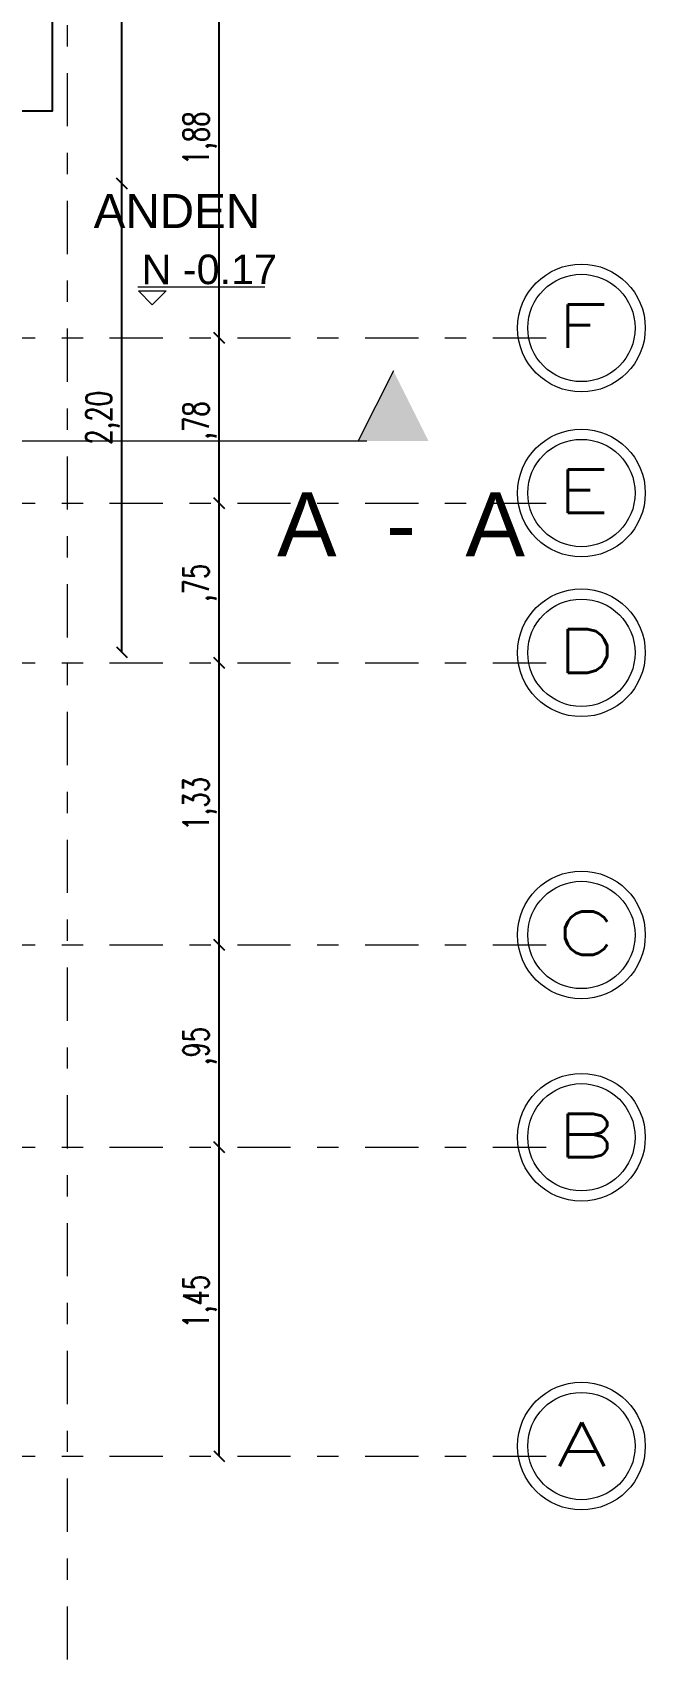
# Model space of a CAD drawing. Header units: metres. Extents: x -50 to 76, y -61 to 14.
# Drawn here: x -26.38 to -23.5, y -9.07 to -1.39 of the extents above; entities that cross this region are included whole.
import ezdxf

# ---------------------------------------------------------------- set-up
doc = ezdxf.new("R2010")
doc.units = ezdxf.units.M
doc.header["$MEASUREMENT"] = 0
for name, pattern in [('CENTER', [2, 1.25, -0.25, 0.25, -0.25]), ('CENTERX2', [4, 2.5, -0.5, 0.5, -0.5]), ('DASHDOT2', [0.5, 0.25, -0.125, 0, -0.125])]:
    doc.linetypes.add(name, pattern=pattern)
doc.layers.add('1 BAN', color=57, linetype='Continuous')
for name, color, linetype, lineweight in [('1 CORTES', 113, 'Continuous', 18), ('1 NIVELES', 145, 'Continuous', 18), ('1 TEXTOS', 4, 'Continuous', 20), ('_TXT1', 7, 'Continuous', 0), ('achurados', 251, 'Continuous', 0), ('COTAS', 251, 'Continuous', 35), ('EJES', 251, 'CENTERX2', 0), ('F-PLANO 3', 81, 'Continuous', 20), ('TEXTOS', 4, 'Continuous', 25)]:
    doc.layers.add(name, color=color, linetype=linetype, lineweight=lineweight)
doc.styles.add('Estilo_Generado_1', font='arial.ttf')
doc.styles.add('LEROY', font='arial.ttf')
doc.styles.add('ROMANS', font='romans', dxfattribs={"width": 0.7})
doc.dimstyles.new('Copy of ISO-25', dxfattribs={"dimtxt": 0.12, "dimasz": 0.05, "dimexe": 1.25, "dimexo": 0.625, "dimgap": 0.018, "dimtad": 1, "dimzin": 4, "dimtxsty": 'ROMANS', "dimblk": 'OBLIQUE', "dimcen": 2.5, "dimse1": 1, "dimse2": 1, "dimclrd": 251, "dimclrt": 14, "dimadec": 0, "dimazin": 0, "dimtfac": 1, "dimtix": 1, "dimtmove": 0, "dimatfit": 3, "dimldrblk": 'OBLIQUE', "dimfxl": 1, "dimtfill": 1, "dimarcsym": 0})

# ---------------------------------------------------------------- blocks, each defined once
blk = doc.blocks.new('_Oblique')
at = {"color": 0, "linetype": 'ByBlock', "lineweight": -2}
blk.add_line((-0.5, -0.5), (0.5, 0.5), dxfattribs=at)
blk = doc.blocks.new('*D323')
at = {"layer": 'COTAS', "color": 251, "lineweight": -2, "transparency": 16777216}
blk.add_line((-25.5023, -8.075), (-25.5023, -6.625), dxfattribs=at)
at = {"layer": 'Defpoints', "color": 0, "transparency": 16777216}
for p in [(-26.2139, -6.625), (-25.5023, -6.625), (-26.2139, -8.075)]:
    blk.add_point(p, dxfattribs=at)
at = {"layer": 'COTAS', "color": 251, "lineweight": -2, "transparency": 16777216, "xscale": 0.05, "yscale": 0.05, "zscale": 0.05}
for p, rotation in [((-25.5023, -6.625), 90), ((-25.5023, -8.075), 270)]:
    blk.add_blockref('_Oblique', p, dxfattribs=dict(at, rotation=rotation))
at = {"layer": 'COTAS', "color": 14, "transparency": 16777216, "insert": (-25.5917, -7.35), "char_height": 0.12, "attachment_point": 5, "rotation": 90, "style": 'ROMANS', "bg_fill": 3, "box_fill_scale": 1.25, "bg_fill_color": 256, "bg_fill_true_color": 13158600, "bg_fill_transparency": 0}
blk.add_mtext('1,45', dxfattribs=at)
blk = doc.blocks.new('*D324')
at = {"layer": 'COTAS', "color": 251, "lineweight": -2, "transparency": 16777216}
blk.add_line((-25.5023, -6.625), (-25.5023, -5.675), dxfattribs=at)
at = {"layer": 'Defpoints', "color": 0, "transparency": 16777216}
for p in [(-25.5023, -5.675), (-25.5023, -5.675), (-26.2139, -6.625)]:
    blk.add_point(p, dxfattribs=at)
at = {"layer": 'COTAS', "color": 251, "lineweight": -2, "transparency": 16777216, "xscale": 0.05, "yscale": 0.05, "zscale": 0.05}
for p, rotation in [((-25.5023, -5.675), 90), ((-25.5023, -6.625), 270)]:
    blk.add_blockref('_Oblique', p, dxfattribs=dict(at, rotation=rotation))
at = {"layer": 'COTAS', "color": 14, "transparency": 16777216, "insert": (-25.5917, -6.15), "char_height": 0.12, "attachment_point": 5, "rotation": 90, "style": 'ROMANS', "bg_fill": 3, "box_fill_scale": 1.25, "bg_fill_color": 256, "bg_fill_true_color": 13158600, "bg_fill_transparency": 0}
blk.add_mtext(',95', dxfattribs=at)
blk = doc.blocks.new('*D325')
at = {"layer": 'COTAS', "color": 251, "lineweight": -2, "transparency": 16777216}
blk.add_line((-25.5023, -5.675), (-25.5023, -4.35), dxfattribs=at)
at = {"layer": 'Defpoints', "color": 0, "transparency": 16777216}
for p in [(-25.5023, -4.35), (-25.5023, -4.35), (-25.5023, -5.675)]:
    blk.add_point(p, dxfattribs=at)
at = {"layer": 'COTAS', "color": 251, "lineweight": -2, "transparency": 16777216, "xscale": 0.05, "yscale": 0.05, "zscale": 0.05}
for p, rotation in [((-25.5023, -4.35), 90), ((-25.5023, -5.675), 270)]:
    blk.add_blockref('_Oblique', p, dxfattribs=dict(at, rotation=rotation))
at = {"layer": 'COTAS', "color": 14, "transparency": 16777216, "insert": (-25.5917, -5.0125), "char_height": 0.12, "attachment_point": 5, "rotation": 90, "style": 'ROMANS', "bg_fill": 3, "box_fill_scale": 1.25, "bg_fill_color": 256, "bg_fill_true_color": 13158600, "bg_fill_transparency": 0}
blk.add_mtext('1,33', dxfattribs=at)
blk = doc.blocks.new('*D326')
at = {"layer": 'COTAS', "color": 251, "lineweight": -2, "transparency": 16777216}
blk.add_line((-25.5023, -4.35), (-25.5023, -3.6), dxfattribs=at)
at = {"layer": 'Defpoints', "color": 0, "transparency": 16777216}
for p in [(-25.5023, -3.6), (-25.5023, -3.6), (-25.5023, -4.35)]:
    blk.add_point(p, dxfattribs=at)
at = {"layer": 'COTAS', "color": 251, "lineweight": -2, "transparency": 16777216, "xscale": 0.05, "yscale": 0.05, "zscale": 0.05}
for p, rotation in [((-25.5023, -3.6), 90), ((-25.5023, -4.35), 270)]:
    blk.add_blockref('_Oblique', p, dxfattribs=dict(at, rotation=rotation))
at = {"layer": 'COTAS', "color": 14, "transparency": 16777216, "insert": (-25.5917, -3.975), "char_height": 0.12, "attachment_point": 5, "rotation": 90, "style": 'ROMANS', "bg_fill": 3, "box_fill_scale": 1.25, "bg_fill_color": 256, "bg_fill_true_color": 13158600, "bg_fill_transparency": 0}
blk.add_mtext(',75', dxfattribs=at)
blk = doc.blocks.new('*D327')
at = {"layer": 'COTAS', "color": 251, "lineweight": -2, "transparency": 16777216}
blk.add_line((-25.5023, -3.6), (-25.5023, -2.825), dxfattribs=at)
at = {"layer": 'Defpoints', "color": 0, "transparency": 16777216}
for p in [(-25.5023, -2.825), (-25.5023, -2.825), (-25.5023, -3.6)]:
    blk.add_point(p, dxfattribs=at)
at = {"layer": 'COTAS', "color": 251, "lineweight": -2, "transparency": 16777216, "xscale": 0.05, "yscale": 0.05, "zscale": 0.05}
for p, rotation in [((-25.5023, -2.825), 90), ((-25.5023, -3.6), 270)]:
    blk.add_blockref('_Oblique', p, dxfattribs=dict(at, rotation=rotation))
at = {"layer": 'COTAS', "color": 14, "transparency": 16777216, "insert": (-25.5917, -3.2125), "char_height": 0.12, "attachment_point": 5, "rotation": 90, "style": 'ROMANS', "bg_fill": 3, "box_fill_scale": 1.25, "bg_fill_color": 256, "bg_fill_true_color": 13158600, "bg_fill_transparency": 0}
blk.add_mtext(',78', dxfattribs=at)
blk = doc.blocks.new('*D328')
at = {"layer": 'COTAS', "color": 251, "lineweight": -2, "transparency": 16777216}
blk.add_line((-25.5023, -2.825), (-25.5023, -0.95), dxfattribs=at)
at = {"layer": 'Defpoints', "color": 0, "transparency": 16777216}
for p in [(-25.5023, -0.95), (-25.5023, -0.95), (-25.5023, -2.825)]:
    blk.add_point(p, dxfattribs=at)
at = {"layer": 'COTAS', "color": 251, "lineweight": -2, "transparency": 16777216, "xscale": 0.05, "yscale": 0.05, "zscale": 0.05}
for p, rotation in [((-25.5023, -0.95), 90), ((-25.5023, -2.825), 270)]:
    blk.add_blockref('_Oblique', p, dxfattribs=dict(at, rotation=rotation))
at = {"layer": 'COTAS', "color": 14, "transparency": 16777216, "insert": (-25.5917, -1.8875), "char_height": 0.12, "attachment_point": 5, "rotation": 90, "style": 'ROMANS', "bg_fill": 3, "box_fill_scale": 1.25, "bg_fill_color": 256, "bg_fill_true_color": 13158600, "bg_fill_transparency": 0}
blk.add_mtext('1,88', dxfattribs=at)
blk = doc.blocks.new('*D302')
at = {"layer": 'COTAS', "color": 251, "lineweight": -2, "transparency": 16777216}
blk.add_line((-25.9591, -4.3), (-25.9591, -2.1), dxfattribs=at)
at = {"layer": 'Defpoints', "color": 0, "transparency": 16777216}
for p in [(-28.1064, -2.1), (-25.9591, -2.1), (-28.1064, -4.3)]:
    blk.add_point(p, dxfattribs=at)
at = {"layer": 'COTAS', "color": 251, "lineweight": -2, "transparency": 16777216, "xscale": 0.05, "yscale": 0.05, "zscale": 0.05}
for p, rotation in [((-25.9591, -2.1), 90), ((-25.9591, -4.3), 270)]:
    blk.add_blockref('_Oblique', p, dxfattribs=dict(at, rotation=rotation))
at = {"layer": 'COTAS', "color": 14, "transparency": 16777216, "insert": (-26.0486, -3.2), "char_height": 0.12, "attachment_point": 5, "rotation": 90, "style": 'ROMANS', "bg_fill": 3, "box_fill_scale": 1.25, "bg_fill_color": 256, "bg_fill_true_color": 13158600, "bg_fill_transparency": 0}
blk.add_mtext('2,20', dxfattribs=at)
blk = doc.blocks.new('*D303')
at = {"layer": 'COTAS', "color": 251, "lineweight": -2, "transparency": 16777216}
blk.add_line((-25.9591, -2.1), (-25.9591, 0.875), dxfattribs=at)
at = {"layer": 'Defpoints', "color": 0, "transparency": 16777216}
for p in [(-28.0564, 0.875), (-25.9591, 0.875), (-28.1064, -2.1)]:
    blk.add_point(p, dxfattribs=at)
at = {"layer": 'COTAS', "color": 251, "lineweight": -2, "transparency": 16777216, "xscale": 0.05, "yscale": 0.05, "zscale": 0.05}
for p, rotation in [((-25.9591, 0.875), 90), ((-25.9591, -2.1), 270)]:
    blk.add_blockref('_Oblique', p, dxfattribs=dict(at, rotation=rotation))
at = {"layer": 'COTAS', "color": 14, "transparency": 16777216, "insert": (-26.0486, -0.6125), "char_height": 0.12, "attachment_point": 5, "rotation": 90, "style": 'ROMANS', "bg_fill": 3, "box_fill_scale": 1.25, "bg_fill_color": 256, "bg_fill_true_color": 13158600, "bg_fill_transparency": 0}
blk.add_mtext('2,98', dxfattribs=at)

msp = doc.modelspace()

# ---------------------------------------------------------------- hatches: boundary and pattern name
at = {"layer": '1 CORTES'}
msp.add_hatch(color=256, dxfattribs=at).paths.add_polyline_path([(-24.8483, -3.3086), (-24.5183, -3.3086), (-24.6833, -2.9786)])

# ---------------------------------------------------------------- linework, layer by layer
msp.add_line((-24.6833, -2.9786), (-24.8483, -3.3086), dxfattribs=at)
at = {"layer": '1 NIVELES', "color": 2, "linetype": 'CENTER'}
for p, q in [((-25.8158, -2.6693), (-25.8811, -2.6042)), ((-25.8811, -2.6042), (-25.7504, -2.6042)), ((-25.8158, -2.6693), (-25.7504, -2.6042))]:
    msp.add_line(p, q, dxfattribs=at)
at = {"layer": 'achurados', "color": 251, "linetype": 'ByBlock'}
for centre in [(-23.8003, -2.7781), (-23.8003, -3.5531), (-23.8003, -4.3031), (-23.8003, -5.6281), (-23.8003, -6.5781), (-23.8003, -8.0281)]:
    msp.add_circle(centre, 0.3, dxfattribs=at)
at = {"layer": 'EJES', "linetype": 'DASHDOT2'}
for p, q in [((-26.2139, -10.2308), (-26.2139, 7.233)), ((-47.6161, -2.825), (-23.9216, -2.825)), ((-47.6161, -3.6), (-23.8945, -3.6)), ((-47.6161, -4.35), (-23.8945, -4.35)), ((-47.6161, -5.675), (-23.8945, -5.675)), ((-47.6161, -6.625), (-23.8945, -6.625)), ((-47.6161, -8.075), (-23.8945, -8.075))]:
    msp.add_line(p, q, dxfattribs=at)
at = {"layer": 'F-PLANO 3', "color": 1, "linetype": 'ByBlock'}
for centre in [(-23.8003, -2.7781), (-23.8003, -3.5531), (-23.8003, -4.3031), (-23.8003, -5.6281), (-23.8003, -6.5781), (-23.8003, -8.0281)]:
    msp.add_circle(centre, 0.252, dxfattribs=at)

# ---------------------------------------------------------------- texts
at = {"layer": '1 CORTES', "style": 'Estilo_Generado_1'}
msp.add_text('A  -  A', height=0.3, dxfattribs=at).set_placement((-25.2297, -3.8495))
at = {"layer": '_TXT1', "style": 'ROMANS', "width": 1.5}
for s, p in [('F', (-23.9163, -2.8717)), ('E', (-23.9163, -3.6467)), ('D', (-23.9163, -4.3967)), ('C', (-23.9163, -5.7217)), ('B', (-23.9163, -6.6717)), ('A', (-23.9163, -8.1217))]:
    msp.add_text(s, height=0.2042, dxfattribs=at).set_placement(p)

# ---------------------------------------------------------------- next in the draw order: dimensions: what is measured, and where the dimension line sits
at = {"layer": 'COTAS'}
for base, p1, p2, picture, middle in [((-25.9591, -2.1), (-28.1064, -4.3), (-28.1064, -2.1), '*D302', (-26.0486, -3.2)), ((-25.5023, -6.625), (-26.2139, -8.075), (-26.2139, -6.625), '*D323', (-25.5917, -7.35))]:
    dim = msp.add_linear_dim(base=base, p1=p1, p2=p2, angle=90, dimstyle='Copy of ISO-25', dxfattribs=at)
    dim.commit()
    dim.dimension.update_dxf_attribs({"geometry": picture, "text_midpoint": middle})

# ---------------------------------------------------------------- next in the draw order: dimensions: what is measured, and where the dimension line sits
for base, p1, p2, picture, middle in [((-25.9591424246, 0.875), (-28.1064491708, -2.1), (-28.0564491708, 0.875), '*D303', (-26.048570996, -0.6125)), ((-25.5023, -5.675), (-26.2139, -6.625), (-25.5023, -5.675), '*D324', (-25.5917, -6.15))]:
    dim = msp.add_linear_dim(base=base, p1=p1, p2=p2, angle=90, dimstyle='Copy of ISO-25', override={"dimtmove": 1}, dxfattribs=at)
    dim.commit()
    dim.dimension.update_dxf_attribs({"geometry": picture, "text_midpoint": middle})

# ---------------------------------------------------------------- next in the draw order: linework, layer by layer
at = {"layer": '1 BAN'}
msp.add_lwpolyline([(-27.0864, -0.9606), (-26.2864, -0.9606), (-26.2864, -1.7606), (-27.0864, -1.7606)], close=True, dxfattribs=at)

# ---------------------------------------------------------------- next in the draw order: dimensions: what is measured, and where the dimension line sits
at = {"layer": 'COTAS'}
dim = msp.add_linear_dim(base=(-25.5023091, -4.35), p1=(-25.5023091, -5.6750001), p2=(-25.5023091, -4.35), angle=90, dimstyle='Copy of ISO-25', override={"dimtmove": 1}, dxfattribs=at)
dim.commit()
dim.dimension.update_dxf_attribs({"geometry": '*D325', "text_midpoint": (-25.5917377, -5.0125)})

# ---------------------------------------------------------------- next in the draw order: dimensions: what is measured, and where the dimension line sits
dim = msp.add_linear_dim(base=(-25.5023, -3.6), p1=(-25.5023, -4.35), p2=(-25.5023, -3.6), angle=90, dimstyle='Copy of ISO-25', override={"dimtmove": 1}, dxfattribs=at)
dim.commit()
dim.dimension.update_dxf_attribs({"geometry": '*D326', "text_midpoint": (-25.5917, -3.975)})

# ---------------------------------------------------------------- next in the draw order: dimensions: what is measured, and where the dimension line sits
dim = msp.add_linear_dim(base=(-25.5023091477, -2.825), p1=(-25.5023091477, -3.6), p2=(-25.5023091477, -2.825), angle=90, dimstyle='Copy of ISO-25', override={"dimtmove": 1}, dxfattribs=at)
dim.commit()
dim.dimension.update_dxf_attribs({"geometry": '*D327', "text_midpoint": (-25.5917377192, -3.2125)})

# ---------------------------------------------------------------- next in the draw order: linework, layer by layer
at = {"layer": '1 CORTES'}
msp.add_line((-47.636, -3.3086), (-24.8076, -3.3086), dxfattribs=at)

# ---------------------------------------------------------------- next in the draw order: dimensions: what is measured, and where the dimension line sits
at = {"layer": 'COTAS'}
dim = msp.add_linear_dim(base=(-25.5023091477, -0.95), p1=(-25.5023091477, -2.825), p2=(-25.5023091477, -0.95), angle=90, dimstyle='Copy of ISO-25', override={"dimtmove": 1}, dxfattribs=at)
dim.commit()
dim.dimension.update_dxf_attribs({"geometry": '*D328', "text_midpoint": (-25.5917377192, -1.8875)})

# ---------------------------------------------------------------- next in the draw order: linework, layer by layer
at = {"layer": '1 NIVELES', "color": 2, "linetype": 'CENTER'}
msp.add_line((-25.8835, -2.5853), (-25.2868, -2.5853), dxfattribs=at)

# ---------------------------------------------------------------- next in the draw order: texts
at = {"layer": '1 TEXTOS', "insert": (-26.0911, -2.1489), "char_height": 0.16, "attachment_point": 1, "style": 'Estilo_Generado_1'}
msp.add_mtext('\\A1;ANDEN', dxfattribs=at)
at = {"layer": 'TEXTOS', "color": 2, "style": 'LEROY'}
msp.add_text('N -0.17', height=0.13885, rotation=0.0654, dxfattribs=at).set_placement((-25.8659, -2.5726))

doc.saveas('drawing.dxf')
